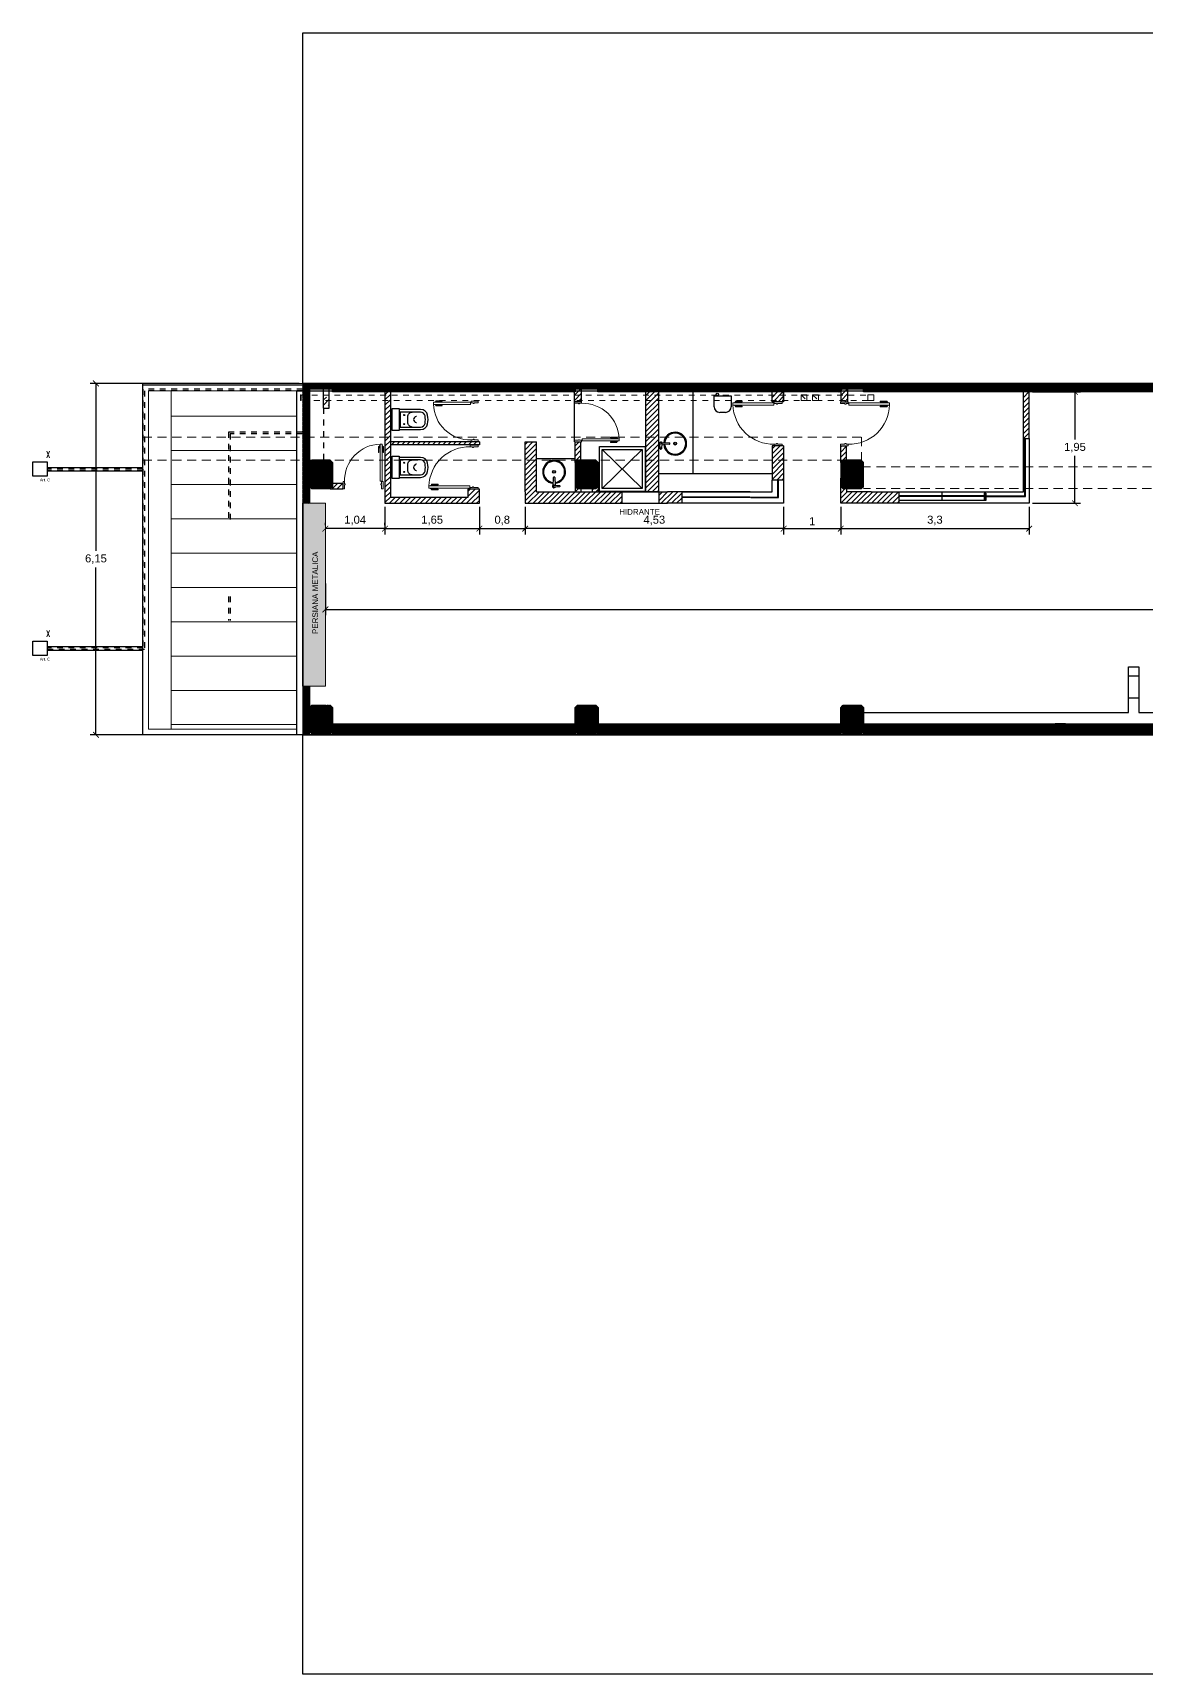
# Model space of a CAD drawing. Header units: millimetres. Extents: x 982.1 to 1021.6, y 2216.3 to 2245.1.
# Drawn here: x 982.06 to 1001.55, y 2216.34 to 2245.06 of the extents above; entities that cross this region are included whole.
import ezdxf

# ---------------------------------------------------------------- set-up
doc = ezdxf.new("R2010")
doc.units = ezdxf.units.MM
doc.linetypes.add('CRD-XR-AR-RE01-00$0$CRD-implantacion$0$HIDDEN', pattern=[0.375, 0.25, -0.125])
doc.linetypes.add('HIDDEN2', pattern=[4.7625, 3.175, -1.5875])
for name, color, linetype in [('Barandas', 113, 'Continuous'), ('CORDON', 8, 'Continuous'), ('ESTRUCTURA', 3, 'Continuous'), ('H1', 253, 'Continuous'), ('Hatch - Medianera', 252, 'Continuous'), ('HT-Muros', 252, 'Continuous'), ('IA Hidrantes', 10, 'Continuous'), ('IE-Artefactos', 252, 'Continuous'), ('IE-Medidor', 10, 'Continuous'), ('IS-SANIT', 251, 'Continuous'), ('MU-Muros', 251, 'Continuous'), ('TA-Hatch Placa de roca de yeso', 253, 'Continuous'), ('TA-Placa de roca de yeso', 92, 'Continuous')]:
    doc.layers.add(name, color=color, linetype=linetype)
for name, color, linetype, lineweight in [('CA-Puertas', 252, 'Continuous', 18), ('CA-Ventanas', 51, 'Continuous', 18), ('Proyección Viga', 14, 'HIDDEN2', 5), ('Vereda', 252, 'Continuous', 9)]:
    doc.layers.add(name, color=color, linetype=linetype, lineweight=lineweight)
doc.styles.add('ELE', font='SIMPLEX.SHX', dxfattribs={"width": 0.7})
doc.styles.get("Standard").update_dxf_attribs({"font": 'arial.ttf'})
doc.dimstyles.new('AEP', dxfattribs={"dimscale": 0.2, "dimtxt": 0.7, "dimasz": 0.5, "dimexe": 0.5, "dimexo": 0.3, "dimgap": 0.3, "dimtad": 1, "dimtih": 1, "dimtoh": 1, "dimtxsty": 'Standard', "dimblk": 'ARCHTICK', "dimcen": 0, "dimadec": 0, "dimazin": 0, "dimtfac": 1, "dimtmove": 0, "dimatfit": 3, "dimldrblk": 'DOT', "dimfxl": 1, "dimarcsym": 0})
pattern_1 = [(45, (0, 76.55064), (-0.01122532015, 0.01122532015), [])]
pattern_2 = [(45, (-86.241782, 76.55064), (-0.01122532015, 0.01122532015), [])]

# ---------------------------------------------------------------- blocks, each defined once
blk = doc.blocks.new('new blockDGDF')
at = {"layer": 'IS-SANIT', "ltscale": 0.05}
for points in [[(992.196, 2237.535), (992.996, 2237.535), (992.996, 2236.75), (992.196, 2236.75)], [(992.246, 2237.485), (992.946, 2237.485), (992.946, 2236.8), (992.246, 2236.8)]]:
    blk.add_lwpolyline(points, close=True, dxfattribs=at)
for points in [[(992.246, 2237.485), (992.946, 2236.8)], [(992.946, 2237.485), (992.246, 2236.8)]]:
    blk.add_lwpolyline(points, dxfattribs=at)
blk = doc.blocks.new('*U17')
at = {"color": 0}
for p, q in [((-0.77, -0.76), (-0.78, -0.76)), ((-0.77, -0.77), (-0.78, -0.77)), ((-0.71, -0.76), (-0.7, -0.76)), ((-0.71, -0.77), (-0.7, -0.77))]:
    blk.add_line(p, q, dxfattribs=at)
for points in [[(-0.78, -0.085), (-0.75, -0.085), (-0.75, -0.045), (-0.738, -0.045), (-0.738, -0.025), (-0.75, -0.025), (-0.75, 0.055), (-0.78, 0.055)], [(0, -0.085), (-0.03, -0.085), (-0.03, -0.045), (-0.042, -0.045), (-0.042, -0.025), (-0.03, -0.025), (-0.03, 0.055), (0, 0.055)]]:
    blk.add_lwpolyline(points, close=True)
blk.add_lwpolyline([(-0.72, -0.815), (-0.72, -0.095), (-0.76, -0.095), (-0.76, -0.815), (-0.72, -0.815)])
for points in [[(-0.78, -0.77), (-0.78, -0.65), (-0.79, -0.65), (-0.79, -0.77), (-0.78, -0.77)], [(-0.76, -0.785), (-0.77, -0.785), (-0.77, -0.745), (-0.76, -0.745), (-0.76, -0.785)], [(-0.72, -0.785), (-0.71, -0.785), (-0.71, -0.745), (-0.72, -0.745), (-0.72, -0.785)], [(-0.7, -0.77), (-0.7, -0.65), (-0.69, -0.65), (-0.69, -0.77), (-0.7, -0.77)]]:
    blk.add_lwpolyline(points, dxfattribs=at)
blk.add_circle((-0.755, -0.09), 0.005, dxfattribs=at)
blk.add_arc((-0.74, -0.105), 0.71, 271.4164, 1.607, dxfattribs=at)
blk = doc.blocks.new('BARI_INODORO_PTA')
blk.add_lwpolyline([(0.193, 0), (-0.193, 0), (-0.193, 0.125), (0.193, 0.125)], close=True)
for points in [[(0.075, -0.498, 0.35685), (0.175, -0.375), (0.175, -0.185), (0.175, -0.003, 0.414214), (0.172, 0), (-0.172, 0, 0.414214), (-0.175, -0.003), (-0.175, -0.185), (-0.175, -0.375, 0.35685), (-0.075, -0.498, 0.100202)], [(0.066, -0.453, 0.35685), (0.13, -0.375), (0.13, -0.017, 0.414214), (0.128, -0.015), (-0.128, -0.015, 0.414214), (-0.13, -0.017), (-0.13, -0.375, 0.35685), (-0.066, -0.453, 0.100202)]]:
    blk.add_lwpolyline(points, format="xyb", close=True)
at = {"color": 0}
for points in [[(-0.13, -0.23, -0.414214), (-0.05, -0.15), (0.05, -0.15, -0.414214), (0.13, -0.23)], [(0.054, -0.301, 0.001526), (0.054, -0.3, 0.343229), (0, -0.254, 0.343229), (-0.054, -0.3, 0.001526), (-0.054, -0.301)]]:
    blk.add_lwpolyline(points, format="xyb", dxfattribs=at)
for centre in [(-0.08, -0.09), (0.08, -0.09)]:
    blk.add_circle(centre, 0.0085, dxfattribs=at)
blk = doc.blocks.new('*U5')
for p, q in [((23.39, 26.872), (23.39, 26.889)), ((23.395, 26.894), (23.488, 26.899)), ((23.488, 26.862), (23.395, 26.867)), ((23.476, 26.728), (23.47, 26.863)), ((23.481, 26.723), (23.495, 26.723)), ((23.507, 26.88), (23.5, 26.728))]:
    blk.add_line(p, q)
at = {"color": 0}
blk.add_line((23.414, 26.895), (23.414, 26.866), dxfattribs=at)
for radius in [0.025, 0.02]:
    blk.add_circle((23.488, 26.63), radius, dxfattribs=at)
for centre, radius, start, end in [((23.488, 26.63), 0.2, 94.6968, 85.3027), ((23.395, 26.889), 0.005, 93.0933, 180), ((23.395, 26.872), 0.005, 180, 266.9067), ((23.488, 26.88), 0.0282, 311.584, 141.5833), ((23.488, 26.88), 0.0282, 218.4167, 228.416), ((23.481, 26.728), 0.005, 180, 270), ((23.488, 26.88), 0.0187, 263.8135, 96.1865), ((23.495, 26.728), 0.005, 270, 360)]:
    blk.add_arc(centre, radius, start, end)
for centre, radius, start, end in [((23.488, 26.63), 0.185, 94.8602, 85.139), ((23.488, 26.88), 0.0235, 322.9274, 130.2762)]:
    blk.add_arc(centre, radius, start, end, dxfattribs=at)
blk = doc.blocks.new('_ARCHTICK')
at = {"color": 0, "linetype": 'ByBlock', "const_width": 0.15}
blk.add_lwpolyline([(-0.5, -0.5), (0.5, 0.5)], dxfattribs=at)
blk = doc.blocks.new('*D156')
at = {"layer": 'Defpoints', "color": 0, "linetype": 'ByBlock', "ltscale": 1e-05, "transparency": 16777216}
for p in [(987.178, 2235.48), (1018.001, 2234.968), (1018.001, 2234.806)]:
    blk.add_point(p, dxfattribs=at)
at = {"layer": 'Hatch - Medianera', "color": 0, "linetype": 'ByBlock', "lineweight": -2, "ltscale": 1e-05, "transparency": 16777216}
for p, q in [((987.178, 2235.42), (987.178, 2234.868)), ((987.178, 2234.968), (1018.001, 2234.968)), ((1018.001, 2234.866), (1018.001, 2235.068))]:
    blk.add_line(p, q, dxfattribs=at)
at = {"layer": 'Hatch - Medianera', "color": 0, "linetype": 'ByBlock', "lineweight": -2, "ltscale": 1e-05, "transparency": 16777216, "xscale": 0.1, "yscale": 0.1, "zscale": 0.1, "rotation": 180}
blk.add_blockref('_ARCHTICK', (987.178, 2234.968), dxfattribs=at)
at = {"layer": 'Hatch - Medianera', "color": 0, "linetype": 'ByBlock', "lineweight": -2, "ltscale": 1e-05, "transparency": 16777216, "xscale": 0.1, "yscale": 0.1, "zscale": 0.1}
blk.add_blockref('_ARCHTICK', (1018.001, 2234.968), dxfattribs=at)
at = {"layer": 'Hatch - Medianera', "color": 0, "linetype": 'ByBlock', "ltscale": 1e-05, "transparency": 16777216, "insert": (1002.589, 2235.112), "char_height": 0.14, "attachment_point": 5}
blk.add_mtext('30,82', dxfattribs=at)
blk = doc.blocks.new('_Dot')
at = {"color": 0, "linetype": 'ByBlock', "lineweight": -2}
blk.add_line((-0.5, 0), (-1, 0), dxfattribs=at)
at = {"color": 0, "linetype": 'ByBlock', "const_width": 0.5}
blk.add_lwpolyline([(-0.25, 0, 1), (0.25, 0, 1)], format="xyb", close=True, dxfattribs=at)
blk = doc.blocks.new('*D157')
at = {"layer": 'Defpoints', "color": 0, "linetype": 'ByBlock', "ltscale": 1e-05, "transparency": 16777216}
for p in [(999.501, 2238.773), (999.501, 2236.825), (1000.303, 2236.825)]:
    blk.add_point(p, dxfattribs=at)
at = {"layer": 'Hatch - Medianera', "color": 0, "linetype": 'ByBlock', "lineweight": -2, "ltscale": 1e-05, "transparency": 16777216}
for p, q in [((999.561, 2238.773), (1000.403, 2238.773)), ((1000.303, 2238.773), (1000.303, 2237.943)), ((1000.303, 2236.825), (1000.303, 2237.655)), ((999.561, 2236.825), (1000.403, 2236.825))]:
    blk.add_line(p, q, dxfattribs=at)
at = {"layer": 'Hatch - Medianera', "color": 0, "linetype": 'ByBlock', "lineweight": -2, "ltscale": 1e-05, "transparency": 16777216, "xscale": 0.1, "yscale": 0.1, "zscale": 0.1}
for p, rotation in [((1000.303, 2238.773), 90), ((1000.303, 2236.825), 270)]:
    blk.add_blockref('_ARCHTICK', p, dxfattribs=dict(at, rotation=rotation))
at = {"layer": 'Hatch - Medianera', "color": 0, "linetype": 'ByBlock', "ltscale": 1e-05, "transparency": 16777216, "insert": (1000.303, 2237.799), "char_height": 0.14, "attachment_point": 5}
blk.add_mtext('1,95', dxfattribs=at)
blk = doc.blocks.new('*D158')
at = {"layer": 'Defpoints', "color": 0, "linetype": 'ByBlock', "ltscale": 1e-05, "transparency": 16777216}
for p in [(996.202, 2236.825), (999.501, 2236.825), (999.501, 2236.381)]:
    blk.add_point(p, dxfattribs=at)
at = {"layer": 'Hatch - Medianera', "color": 0, "linetype": 'ByBlock', "lineweight": -2, "ltscale": 1e-05, "transparency": 16777216}
for p, q in [((996.202, 2236.765), (996.202, 2236.281)), ((999.501, 2236.765), (999.501, 2236.281)), ((996.202, 2236.381), (999.501, 2236.381))]:
    blk.add_line(p, q, dxfattribs=at)
at = {"layer": 'Hatch - Medianera', "color": 0, "linetype": 'ByBlock', "lineweight": -2, "ltscale": 1e-05, "transparency": 16777216, "xscale": 0.1, "yscale": 0.1, "zscale": 0.1, "rotation": 180}
blk.add_blockref('_ARCHTICK', (996.202, 2236.381), dxfattribs=at)
at = {"layer": 'Hatch - Medianera', "color": 0, "linetype": 'ByBlock', "lineweight": -2, "ltscale": 1e-05, "transparency": 16777216, "xscale": 0.1, "yscale": 0.1, "zscale": 0.1}
blk.add_blockref('_ARCHTICK', (999.501, 2236.381), dxfattribs=at)
at = {"layer": 'Hatch - Medianera', "color": 0, "linetype": 'ByBlock', "ltscale": 1e-05, "transparency": 16777216, "insert": (997.851, 2236.525), "char_height": 0.14, "attachment_point": 5}
blk.add_mtext('3,3', dxfattribs=at)
blk = doc.blocks.new('*D159')
at = {"layer": 'Defpoints', "color": 0, "linetype": 'ByBlock', "ltscale": 1e-05, "transparency": 16777216}
for p in [(995.202, 2236.825), (996.202, 2236.825), (996.202, 2236.381)]:
    blk.add_point(p, dxfattribs=at)
at = {"layer": 'Hatch - Medianera', "color": 0, "linetype": 'ByBlock', "lineweight": -2, "ltscale": 1e-05, "transparency": 16777216}
for p, q in [((995.202, 2236.765), (995.202, 2236.281)), ((996.202, 2236.765), (996.202, 2236.281)), ((995.202, 2236.381), (996.202, 2236.381))]:
    blk.add_line(p, q, dxfattribs=at)
at = {"layer": 'Hatch - Medianera', "color": 0, "linetype": 'ByBlock', "lineweight": -2, "ltscale": 1e-05, "transparency": 16777216, "xscale": 0.1, "yscale": 0.1, "zscale": 0.1, "rotation": 180}
blk.add_blockref('_ARCHTICK', (995.202, 2236.381), dxfattribs=at)
at = {"layer": 'Hatch - Medianera', "color": 0, "linetype": 'ByBlock', "lineweight": -2, "ltscale": 1e-05, "transparency": 16777216, "xscale": 0.1, "yscale": 0.1, "zscale": 0.1}
blk.add_blockref('_ARCHTICK', (996.202, 2236.381), dxfattribs=at)
at = {"layer": 'Hatch - Medianera', "color": 0, "linetype": 'ByBlock', "ltscale": 1e-05, "transparency": 16777216, "insert": (995.702, 2236.511), "char_height": 0.14, "attachment_point": 5}
blk.add_mtext('1', dxfattribs=at)
blk = doc.blocks.new('*D160')
at = {"layer": 'Defpoints', "color": 0, "linetype": 'ByBlock', "ltscale": 1e-05, "transparency": 16777216}
for p in [(990.675, 2236.825), (995.202, 2236.825), (990.675, 2236.381)]:
    blk.add_point(p, dxfattribs=at)
at = {"layer": 'Hatch - Medianera', "color": 0, "linetype": 'ByBlock', "lineweight": -2, "ltscale": 1e-05, "transparency": 16777216}
for p, q in [((990.675, 2236.765), (990.675, 2236.281)), ((995.202, 2236.765), (995.202, 2236.281)), ((995.202, 2236.381), (990.675, 2236.381))]:
    blk.add_line(p, q, dxfattribs=at)
at = {"layer": 'Hatch - Medianera', "color": 0, "linetype": 'ByBlock', "lineweight": -2, "ltscale": 1e-05, "transparency": 16777216, "xscale": 0.1, "yscale": 0.1, "zscale": 0.1, "rotation": 180}
blk.add_blockref('_ARCHTICK', (990.675, 2236.381), dxfattribs=at)
at = {"layer": 'Hatch - Medianera', "color": 0, "linetype": 'ByBlock', "lineweight": -2, "ltscale": 1e-05, "transparency": 16777216, "xscale": 0.1, "yscale": 0.1, "zscale": 0.1}
blk.add_blockref('_ARCHTICK', (995.202, 2236.381), dxfattribs=at)
at = {"layer": 'Hatch - Medianera', "color": 0, "linetype": 'ByBlock', "ltscale": 1e-05, "transparency": 16777216, "insert": (992.938, 2236.525), "char_height": 0.14, "attachment_point": 5}
blk.add_mtext('4,53', dxfattribs=at)
blk = doc.blocks.new('*D161')
at = {"layer": 'Defpoints', "color": 0, "linetype": 'ByBlock', "ltscale": 1e-05, "transparency": 16777216}
for p in [(989.875, 2236.825), (990.675, 2236.825), (990.675, 2236.381)]:
    blk.add_point(p, dxfattribs=at)
at = {"layer": 'Hatch - Medianera', "color": 0, "linetype": 'ByBlock', "lineweight": -2, "ltscale": 1e-05, "transparency": 16777216}
for p, q in [((989.875, 2236.765), (989.875, 2236.281)), ((990.675, 2236.765), (990.675, 2236.281)), ((989.875, 2236.381), (990.675, 2236.381))]:
    blk.add_line(p, q, dxfattribs=at)
at = {"layer": 'Hatch - Medianera', "color": 0, "linetype": 'ByBlock', "lineweight": -2, "ltscale": 1e-05, "transparency": 16777216, "xscale": 0.1, "yscale": 0.1, "zscale": 0.1, "rotation": 180}
blk.add_blockref('_ARCHTICK', (989.875, 2236.381), dxfattribs=at)
at = {"layer": 'Hatch - Medianera', "color": 0, "linetype": 'ByBlock', "lineweight": -2, "ltscale": 1e-05, "transparency": 16777216, "xscale": 0.1, "yscale": 0.1, "zscale": 0.1}
blk.add_blockref('_ARCHTICK', (990.675, 2236.381), dxfattribs=at)
at = {"layer": 'Hatch - Medianera', "color": 0, "linetype": 'ByBlock', "ltscale": 1e-05, "transparency": 16777216, "insert": (990.275, 2236.525), "char_height": 0.14, "attachment_point": 5}
blk.add_mtext('0,8', dxfattribs=at)
blk = doc.blocks.new('*D162')
at = {"layer": 'Defpoints', "color": 0, "linetype": 'ByBlock', "ltscale": 1e-05, "transparency": 16777216}
for p in [(988.222, 2236.825), (989.875, 2236.825), (989.875, 2236.381)]:
    blk.add_point(p, dxfattribs=at)
at = {"layer": 'Hatch - Medianera', "color": 0, "linetype": 'ByBlock', "lineweight": -2, "ltscale": 1e-05, "transparency": 16777216}
for p, q in [((988.222, 2236.765), (988.222, 2236.281)), ((989.875, 2236.765), (989.875, 2236.281)), ((988.222, 2236.381), (989.875, 2236.381))]:
    blk.add_line(p, q, dxfattribs=at)
at = {"layer": 'Hatch - Medianera', "color": 0, "linetype": 'ByBlock', "lineweight": -2, "ltscale": 1e-05, "transparency": 16777216, "xscale": 0.1, "yscale": 0.1, "zscale": 0.1, "rotation": 180}
blk.add_blockref('_ARCHTICK', (988.222, 2236.381), dxfattribs=at)
at = {"layer": 'Hatch - Medianera', "color": 0, "linetype": 'ByBlock', "lineweight": -2, "ltscale": 1e-05, "transparency": 16777216, "xscale": 0.1, "yscale": 0.1, "zscale": 0.1}
blk.add_blockref('_ARCHTICK', (989.875, 2236.381), dxfattribs=at)
at = {"layer": 'Hatch - Medianera', "color": 0, "linetype": 'ByBlock', "ltscale": 1e-05, "transparency": 16777216, "insert": (989.048, 2236.525), "char_height": 0.14, "attachment_point": 5}
blk.add_mtext('1,65', dxfattribs=at)
blk = doc.blocks.new('*D163')
at = {"layer": 'Defpoints', "color": 0, "linetype": 'ByBlock', "ltscale": 1e-05, "transparency": 16777216}
for p in [(987.178, 2236.381), (987.178, 2236.381), (988.222, 2236.381)]:
    blk.add_point(p, dxfattribs=at)
at = {"layer": 'Hatch - Medianera', "color": 0, "linetype": 'ByBlock', "lineweight": -2, "ltscale": 1e-05, "transparency": 16777216}
for p, q in [((987.178, 2236.441), (987.178, 2236.481)), ((988.222, 2236.381), (987.178, 2236.381)), ((988.222, 2236.441), (988.222, 2236.481))]:
    blk.add_line(p, q, dxfattribs=at)
at = {"layer": 'Hatch - Medianera', "color": 0, "linetype": 'ByBlock', "lineweight": -2, "ltscale": 1e-05, "transparency": 16777216, "xscale": 0.1, "yscale": 0.1, "zscale": 0.1, "rotation": 180}
blk.add_blockref('_ARCHTICK', (987.178, 2236.381), dxfattribs=at)
at = {"layer": 'Hatch - Medianera', "color": 0, "linetype": 'ByBlock', "lineweight": -2, "ltscale": 1e-05, "transparency": 16777216, "xscale": 0.1, "yscale": 0.1, "zscale": 0.1}
blk.add_blockref('_ARCHTICK', (988.222, 2236.381), dxfattribs=at)
at = {"layer": 'Hatch - Medianera', "color": 0, "linetype": 'ByBlock', "ltscale": 1e-05, "transparency": 16777216, "insert": (987.7, 2236.525), "char_height": 0.14, "attachment_point": 5}
blk.add_mtext('1,04', dxfattribs=at)
blk = doc.blocks.new('*D166')
at = {"layer": 'Defpoints', "color": 0, "linetype": 'ByBlock', "ltscale": 1e-05, "transparency": 16777216}
for p in [(986.781, 2238.923), (983.161, 2232.773), (986.781, 2232.773)]:
    blk.add_point(p, dxfattribs=at)
at = {"layer": 'Hatch - Medianera', "color": 0, "linetype": 'ByBlock', "lineweight": -2, "ltscale": 1e-05, "transparency": 16777216}
for p, q in [((986.721, 2238.923), (983.061, 2238.923)), ((983.161, 2238.923), (983.161, 2235.992)), ((983.161, 2232.773), (983.161, 2235.704)), ((986.721, 2232.773), (983.061, 2232.773))]:
    blk.add_line(p, q, dxfattribs=at)
at = {"layer": 'Hatch - Medianera', "color": 0, "linetype": 'ByBlock', "lineweight": -2, "ltscale": 1e-05, "transparency": 16777216, "xscale": 0.1, "yscale": 0.1, "zscale": 0.1}
for p, rotation in [((983.161, 2238.923), 90), ((983.161, 2232.773), 270)]:
    blk.add_blockref('_ARCHTICK', p, dxfattribs=dict(at, rotation=rotation))
at = {"layer": 'Hatch - Medianera', "color": 0, "linetype": 'ByBlock', "ltscale": 1e-05, "transparency": 16777216, "insert": (983.161, 2235.848), "char_height": 0.14, "attachment_point": 5}
blk.add_mtext('6,15', dxfattribs=at)

msp = doc.modelspace()

# ---------------------------------------------------------------- hatches: boundary and pattern name
at = {"layer": 'CA-Puertas', "ltscale": 0.05}
h = msp.add_hatch(color=251, dxfattribs=at)
h.dxf.hatch_style = 1
h.paths.add_polyline_path([(986.778, 2236.825), (987.178, 2236.825), (987.178, 2233.625), (986.778, 2233.625)])
at = {"layer": 'H1'}
h = msp.add_hatch(dxfattribs=at)
h.set_pattern_fill('ANSI31', color=256, scale=0.005)
h.set_pattern_definition([(45, (987.101875, 2237.330879), (-0.0112253, 0.0112253), [])])
h.paths.add_polyline_path([(987.302, 2237.541), (987.262, 2237.581), (986.942, 2237.581), (986.902, 2237.541), (986.902, 2237.121), (986.942, 2237.081), (987.262, 2237.081), (987.302, 2237.121)])
h = msp.add_hatch(dxfattribs=at)
h.set_pattern_fill('ANSI31', color=256, scale=0.005)
h.set_pattern_definition([(45, (991.751875, 2237.330879), (-0.0112253, 0.0112253), [])])
h.paths.add_polyline_path([(991.952, 2237.541), (991.912, 2237.581), (991.592, 2237.581), (991.552, 2237.541), (991.552, 2237.121), (991.592, 2237.081), (991.912, 2237.081), (991.952, 2237.121)])
h = msp.add_hatch(dxfattribs=at)
h.set_pattern_fill('ANSI31', color=256, scale=0.005)
h.set_pattern_definition([(45, (996.401875, 2237.330879), (-0.0112253, 0.0112253), [])])
h.paths.add_polyline_path([(996.242, 2237.081), (996.562, 2237.081), (996.602, 2237.121), (996.602, 2237.541), (996.562, 2237.581), (996.242, 2237.581), (996.202, 2237.541), (996.202, 2237.121)])
h = msp.add_hatch(dxfattribs=at)
h.set_pattern_fill('ANSI31', color=256, scale=0.005)
h.set_pattern_definition(pattern_2)
h.paths.add_polyline_path([(987.302, 2232.831), (987.262, 2232.791), (986.942, 2232.791), (986.902, 2232.831), (986.902, 2233.251), (986.942, 2233.291), (987.262, 2233.291), (987.302, 2233.251)])
h = msp.add_hatch(dxfattribs=at)
h.set_pattern_fill('ANSI31', color=256, scale=0.005)
h.set_pattern_definition(pattern_2)
h.paths.add_polyline_path([(991.952, 2232.831), (991.912, 2232.791), (991.592, 2232.791), (991.552, 2232.831), (991.552, 2233.251), (991.592, 2233.291), (991.912, 2233.291), (991.952, 2233.251)])
h = msp.add_hatch(dxfattribs=at)
h.set_pattern_fill('ANSI31', color=256, scale=0.005)
h.set_pattern_definition(pattern_2)
h.paths.add_polyline_path([(996.602, 2232.831), (996.562, 2232.791), (996.242, 2232.791), (996.202, 2232.831), (996.202, 2233.251), (996.242, 2233.291), (996.562, 2233.291), (996.602, 2233.251)])
at = {"layer": 'HT-Muros'}
h = msp.add_hatch(dxfattribs=at)
h.set_pattern_fill('ANSI31', color=256, scale=0.005)
h.set_pattern_definition([(45, (-0.00207, 80.58922), (-0.01122532015, 0.01122532015), [])])
h.paths.add_polyline_path([(986.898, 2238.923), (986.778, 2238.923), (986.778, 2236.825), (986.898, 2236.825)])
h = msp.add_hatch(dxfattribs=at)
h.set_pattern_fill('ANSI31', color=256, scale=0.005)
h.set_pattern_definition(pattern_1)
edge = h.paths.add_edge_path()
edge.add_line((1018.321, 2238.823), (1017.681, 2238.823))
edge.add_line((1017.681, 2238.823), (1017.681, 2238.773))
edge.add_line((1017.681, 2238.773), (1010.901, 2238.773))
edge.add_line((1010.901, 2238.773), (1010.901, 2238.823))
edge.add_line((1010.901, 2238.823), (1010.511, 2238.823))
edge.add_line((1010.511, 2238.823), (1010.511, 2238.773))
edge.add_line((1010.511, 2238.773), (1003.861, 2238.773))
edge.add_line((1003.861, 2238.773), (1003.861, 2238.823))
edge.add_line((1003.861, 2238.823), (1003.471, 2238.823))
edge.add_line((1003.471, 2238.823), (1003.471, 2238.773))
edge.add_line((1003.471, 2238.773), (996.601, 2238.773))
edge.add_line((996.601, 2238.773), (996.601, 2238.823))
edge.add_line((996.601, 2238.823), (996.201, 2238.823))
edge.add_line((996.201, 2238.823), (996.201, 2238.773))
edge.add_line((996.201, 2238.773), (991.951, 2238.773))
edge.add_line((991.951, 2238.773), (991.951, 2238.823))
edge.add_line((991.951, 2238.823), (991.551, 2238.823))
edge.add_line((991.551, 2238.823), (991.551, 2238.773))
edge.add_line((991.551, 2238.773), (987.301, 2238.773))
edge.add_line((987.301, 2238.773), (987.301, 2238.823))
edge.add_line((987.301, 2238.823), (986.901, 2238.823))
edge.add_line((986.901, 2238.823), (986.901, 2238.923))
edge.add_line((986.901, 2238.923), (1018.321, 2238.923))
edge.add_line((1018.321, 2238.923), (1018.321, 2238.823))
edge.add_line((1018.321, 2238.823), (1017.681, 2238.823))
edge.add_line((1017.681, 2238.823), (1017.681, 2238.773))
at = {"layer": 'HT-Muros', "ltscale": 0.05}
h = msp.add_hatch(dxfattribs=at)
h.set_pattern_fill('ANSI31', color=256, scale=0.12, angle=135)
h.set_pattern_definition([(180, (-2.4, 0), (-1e-16, -0.381), [])])
edge = h.paths.add_edge_path()
edge.add_line((1001.242, 2233.163), (1001.242, 2233.963))
edge.add_line((1001.242, 2233.963), (1001.422, 2233.963))
edge.add_line((1001.422, 2233.963), (1001.422, 2233.163))
at = {"layer": 'HT-Muros'}
h = msp.add_hatch(dxfattribs=at)
h.set_pattern_fill('ANSI31', color=256, scale=0.005)
h.set_pattern_definition(pattern_1)
h.paths.add_polyline_path([(986.901, 2233.625), (986.781, 2233.625), (986.781, 2232.786), (986.901, 2232.786)])
h = msp.add_hatch(dxfattribs=at)
h.set_pattern_fill('ANSI31', color=256, scale=0.005)
h.set_pattern_definition(pattern_2)
h.paths.add_polyline_path([(987.301, 2232.963), (991.551, 2232.963), (991.551, 2232.788), (987.301, 2232.788)])
h = msp.add_hatch(dxfattribs=at)
h.set_pattern_fill('ANSI31', color=256, scale=0.005)
h.set_pattern_definition([(45, (-81.591782, 76.55064), (-0.01122532015, 0.01122532015), [])])
h.paths.add_polyline_path([(991.951, 2232.963), (996.201, 2232.963), (996.201, 2232.788), (991.951, 2232.788)])
h = msp.add_hatch(dxfattribs=at)
h.set_pattern_fill('ANSI31', color=256, scale=0.005)
h.set_pattern_definition([(45, (-76.941782, 76.55064), (-0.01122532015, 0.01122532015), [])])
h.paths.add_polyline_path([(996.601, 2232.963), (1017.681, 2232.963), (1017.681, 2232.883), (1017.721, 2232.843), (1018.321, 2232.843), (1018.321, 2232.788), (996.601, 2232.788)])
at = {"layer": 'IE-Medidor', "linetype": 'ByBlock', "ltscale": 1e-05}
h = msp.add_hatch(dxfattribs=at)
h.set_pattern_fill('ANGLE', color=256)
h.set_pattern_definition([(0, (0, 0), (0, 6.985), [5.08, -1.905]), (90, (0, 0), (-6.985, 4e-16), [5.08, -1.905])])
h.paths.add_polyline_path([(984.188, 2230.911), (983.981, 2230.911), (983.981, 2230.16), (984.188, 2230.16)])
at = {"layer": 'MU-Muros'}
h = msp.add_hatch(dxfattribs=at)
h.set_pattern_fill('ANSI31', color=256, scale=0.02)
h.paths.add_polyline_path([(988.322, 2238.773), (988.222, 2238.773), (988.222, 2236.825), (988.394, 2236.825), (989.875, 2236.825), (989.875, 2237.07), (989.675, 2237.07), (989.675, 2236.925), (988.322, 2236.925)])
at = {"layer": 'TA-Hatch Placa de roca de yeso', "ltscale": 0.05}
h = msp.add_hatch(dxfattribs=at)
h.set_pattern_fill('ANSI31', color=256, scale=0.02)
h.paths.add_polyline_path([(987.246, 2238.685), (987.146, 2238.685), (987.146, 2238.535), (987.246, 2238.535)])
at = {"layer": 'TA-Hatch Placa de roca de yeso', "linetype": 'ByBlock', "ltscale": 5e-05}
h = msp.add_hatch(dxfattribs=at)
h.set_pattern_fill('ANSI31', color=256, scale=0.02)
h.paths.add_polyline_path([(993.017, 2238.773), (992.791, 2238.773), (992.791, 2237.025), (993.017, 2237.025)])
h.paths.add_polyline_path([(991.664, 2238.823), (991.551, 2238.823), (991.551, 2238.773), (991.538, 2238.773), (991.538, 2238.602), (991.664, 2238.602)])
h = msp.add_hatch(dxfattribs=at)
h.set_pattern_fill('ANSI31', color=256, scale=0.02)
h.paths.add_polyline_path([(995.202, 2238.773), (995.002, 2238.773), (995.002, 2238.602), (995.202, 2238.602)])
h = msp.add_hatch(dxfattribs=at)
h.set_pattern_fill('ANSI31', color=256, scale=0.02)
h.paths.add_polyline_path([(996.328, 2238.823), (996.201, 2238.823), (996.201, 2238.773), (996.201, 2238.602), (996.328, 2238.602)])
h = msp.add_hatch(dxfattribs=at)
h.set_pattern_fill('ANSI31', color=256, scale=0.02)
h.paths.add_polyline_path([(999.501, 2238.773), (999.401, 2238.773), (999.401, 2237.958), (999.501, 2237.958)])
at = {"layer": 'TA-Hatch Placa de roca de yeso', "ltscale": 0.05}
h = msp.add_hatch(dxfattribs=at)
h.set_pattern_fill('ANSI31', color=256, scale=0.02)
h.paths.add_polyline_path([(989.875, 2237.9), (988.322, 2237.9), (988.322, 2237.85), (989.875, 2237.85)])
h = msp.add_hatch(dxfattribs=at)
h.set_pattern_fill('ANSI31', color=256, scale=0.02)
h.paths.add_polyline_path([(991.952, 2237.121), (991.912, 2237.081), (991.852, 2237.081), (991.852, 2237.025), (991.952, 2237.025)], flags=17)
h.paths.add_polyline_path([(991.652, 2237.081), (991.592, 2237.081), (991.552, 2237.121), (991.552, 2237.025), (991.652, 2237.025)], flags=17)
h.paths.add_polyline_path([(991.652, 2237.9), (991.552, 2237.9), (991.552, 2237.541), (991.592, 2237.581), (991.652, 2237.581)], flags=17)
h.paths.add_polyline_path([(992.371, 2236.825), (992.371, 2237.025), (990.875, 2237.025), (990.875, 2237.9), (990.675, 2237.9), (990.675, 2236.825)])
h.paths.add_polyline_path([(993.021, 2237.025), (993.021, 2236.825), (993.417, 2236.825), (993.417, 2237.025)])
h = msp.add_hatch(dxfattribs=at)
h.set_pattern_fill('ANSI31', color=256, scale=0.02)
h.paths.add_polyline_path([(995.202, 2237.83), (995.002, 2237.83), (995.002, 2237.23), (995.202, 2237.23)])
at = {"layer": 'TA-Hatch Placa de roca de yeso', "linetype": 'ByBlock', "ltscale": 5e-05}
h = msp.add_hatch(dxfattribs=at)
h.set_pattern_fill('ANSI31', color=256, scale=0.02)
h.paths.add_polyline_path([(996.302, 2237.83), (996.202, 2237.83), (996.202, 2237.541), (996.242, 2237.581), (996.302, 2237.581)])
h = msp.add_hatch(dxfattribs=at)
h.set_pattern_fill('ANSI31', color=256, scale=0.02)
h.paths.add_polyline_path([(987.486, 2237.178), (987.302, 2237.178), (987.302, 2237.119), (987.261, 2237.078), (987.486, 2237.078)])
h = msp.add_hatch(dxfattribs=at)
h.set_pattern_fill('ANSI31', color=256, scale=0.02)
h.paths.add_polyline_path([(997.22, 2237.025), (997.22, 2237.025), (996.732, 2237.025), (996.302, 2237.025), (996.302, 2237.081), (996.242, 2237.081), (996.202, 2237.121), (996.202, 2236.825), (997.22, 2236.825)])
at = {"layer": 'Vereda', "ltscale": 0.05}
h = msp.add_hatch(dxfattribs=at)
h.set_pattern_fill('_USER', color=256, scale=0.6, pattern_type=0)
h.set_pattern_definition([(0, (-86.2418, 76.55064), (0, 0.6), [])])
h.paths.add_polyline_path([(984.481, 2238.793), (986.681, 2238.793), (986.681, 2232.873), (984.481, 2232.873)])

# ---------------------------------------------------------------- linework, layer by layer
at = {"linetype": 'ByBlock', "ltscale": 1e-05}
for points in [[(986.781, 2245.058), (1018.242, 2245.058), (1018.242, 2238.923), (986.781, 2238.923)], [(986.781, 2232.773), (1018.242, 2232.773), (1018.242, 2216.335), (986.781, 2216.335)]]:
    msp.add_lwpolyline(points, close=True, dxfattribs=at)
at = {"layer": 'Barandas', "linetype": 'ByBlock', "ltscale": 1e-05}
for p, q in [((982.306, 2237.453), (983.981, 2237.453)), ((982.306, 2237.393), (983.981, 2237.393)), ((982.306, 2234.316), (983.981, 2234.316)), ((982.306, 2234.256), (983.981, 2234.256))]:
    msp.add_line(p, q, dxfattribs=at)
at = {"layer": 'CA-Puertas', "ltscale": 0.05}
msp.add_lwpolyline([(986.778, 2236.825), (987.178, 2236.825), (987.178, 2233.625), (986.778, 2233.625)], close=True, dxfattribs=at)
at = {"layer": 'CA-Ventanas'}
msp.add_line((998.72, 2237.025), (997.22, 2237.025), dxfattribs=at)
at = {"layer": 'CORDON', "linetype": 'ByBlock', "ltscale": 1e-05}
msp.add_line((991.538, 2237.9), (991.538, 2238.602), dxfattribs=at)
at = {"layer": 'ESTRUCTURA'}
for points in [[(987.255, 2233.291), (987.262, 2233.291), (987.302, 2233.251), (987.302, 2232.831), (987.262, 2232.791), (986.942, 2232.791), (986.902, 2232.831), (986.902, 2233.251), (986.942, 2233.291), (987.188, 2233.291)], [(987.21, 2233.291), (987.233, 2233.291)]]:
    msp.add_lwpolyline(points, dxfattribs=at)
for points in [[(991.592, 2233.291), (991.912, 2233.291), (991.952, 2233.251), (991.952, 2232.831), (991.912, 2232.791), (991.592, 2232.791), (991.552, 2232.831), (991.552, 2233.251)], [(996.242, 2233.291), (996.562, 2233.291), (996.602, 2233.251), (996.602, 2232.831), (996.562, 2232.791), (996.242, 2232.791), (996.202, 2232.831), (996.202, 2233.251)]]:
    msp.add_lwpolyline(points, close=True, dxfattribs=at)
at = {"layer": 'Hatch - Medianera', "linetype": 'ByBlock', "ltscale": 1e-05}
for points in [[(983.981, 2238.923), (986.781, 2238.923), (986.781, 2232.773), (983.981, 2232.773)], [(986.681, 2238.793), (1018.242, 2238.793), (1018.242, 2232.773), (986.681, 2232.773)]]:
    msp.add_lwpolyline(points, close=True, dxfattribs=at)
at = {"layer": 'IA Hidrantes', "ltscale": 0.05}
msp.add_lwpolyline([(992.371, 2236.825), (993.021, 2236.825), (993.021, 2237.025), (992.371, 2237.025)], close=True, dxfattribs=at)
at = {"layer": 'IE-Artefactos', "linetype": 'HIDDEN2', "ltscale": 0.025}
for points in [[(986.781, 2238.823), (983.981, 2238.823)], [(983.981, 2238.823), (983.981, 2234.298)], [(986.781, 2238.794), (983.981, 2238.794)], [(984.011, 2238.794), (984.011, 2234.269)], [(985.48, 2238.068), (985.48, 2236.476)], [(986.781, 2238.068), (985.48, 2238.068)], [(985.51, 2238.039), (985.51, 2236.476)], [(986.781, 2238.039), (985.51, 2238.039)], [(983.981, 2237.434), (982.306, 2237.434)], [(983.981, 2237.405), (982.306, 2237.405)], [(985.48, 2235.196), (985.48, 2234.774)], [(985.51, 2235.196), (985.51, 2234.774)], [(983.981, 2234.298), (982.306, 2234.298)], [(984.011, 2234.269), (982.306, 2234.269)]]:
    msp.add_lwpolyline(points, dxfattribs=at)
at = {"layer": 'IE-Artefactos'}
for points in [[(982.056, 2237.548), (982.306, 2237.548), (982.306, 2237.298), (982.056, 2237.298), (982.056, 2237.548)], [(982.056, 2234.411), (982.306, 2234.411), (982.306, 2234.161), (982.056, 2234.161), (982.056, 2234.411)]]:
    msp.add_lwpolyline(points, dxfattribs=at)
at = {"layer": 'IS-SANIT'}
for p, q in [((993.983, 2238.515), (993.983, 2238.704)), ((993.983, 2238.704), (994.283, 2238.704)), ((994.283, 2238.704), (994.283, 2238.515)), ((994.183, 2238.415), (994.083, 2238.415))]:
    msp.add_line(p, q, dxfattribs=at)
for points in [[(993.615, 2238.773), (993.615, 2237.34)], [(991.552, 2237.601), (990.875, 2237.601)], [(995.002, 2237.34), (993.017, 2237.34)]]:
    msp.add_lwpolyline(points, dxfattribs=at)
msp.add_circle((994.04, 2238.729), 0.022, dxfattribs=at)
for centre, start, end in [((994.083, 2238.515), 180, 270), ((994.183, 2238.515), 270, 0)]:
    msp.add_arc(centre, 0.1, start, end, dxfattribs=at)
at = {"layer": 'MU-Muros'}
for p, q in [((993.417, 2237.025), (993.417, 2236.875)), ((994.617, 2237.025), (993.417, 2237.025)), ((997.22, 2237.025), (997.22, 2236.875)), ((998.72, 2236.955), (997.22, 2236.955)), ((998.72, 2236.955), (997.22, 2236.955)), ((998.72, 2236.945), (997.22, 2236.945)), ((997.97, 2237.025), (997.97, 2236.875)), ((998.72, 2237.025), (998.72, 2236.875)), ((998.72, 2236.955), (998.72, 2236.945)), ((994.617, 2236.935), (993.417, 2236.935)), ((994.617, 2236.935), (993.417, 2236.935)), ((994.617, 2236.925), (993.417, 2236.925)), ((994.617, 2236.935), (994.617, 2236.925)), ((998.72, 2236.875), (997.22, 2236.875))]:
    msp.add_line(p, q, dxfattribs=at)
for points in [[(986.901, 2236.825), (986.901, 2238.923), (986.781, 2238.923), (986.781, 2236.825)], [(1003.471, 2238.773), (996.601, 2238.773), (996.601, 2238.823), (996.201, 2238.823), (996.201, 2238.773), (991.951, 2238.773), (991.951, 2238.823), (991.551, 2238.823), (991.551, 2238.773), (987.301, 2238.773), (987.301, 2238.823), (986.901, 2238.823), (986.901, 2238.923), (1018.321, 2238.923)], [(1003.471, 2238.773), (996.601, 2238.773), (996.601, 2238.823), (996.201, 2238.823), (996.201, 2238.773), (991.951, 2238.773), (991.951, 2238.823), (991.551, 2238.823), (991.551, 2238.773), (987.301, 2238.773), (987.301, 2238.823), (986.901, 2238.823), (986.901, 2237.578), (987.261, 2237.578), (987.301, 2237.538), (987.301, 2237.118), (987.261, 2237.078), (986.941, 2237.078), (986.901, 2237.118), (986.901, 2236.825)], [(987.146, 2238.489), (987.146, 2238.823)], [(987.246, 2238.489), (987.246, 2238.823)], [(988.222, 2238.829), (988.222, 2236.825), (988.394, 2236.825)], [(989.875, 2236.825), (989.875, 2237.07), (989.675, 2237.07), (989.675, 2236.925), (988.322, 2236.925), (988.322, 2238.816)], [(991.538, 2238.602), (991.538, 2238.773)], [(991.664, 2238.602), (991.664, 2238.823)], [(992.791, 2237.025), (992.791, 2238.773)], [(993.017, 2237.025), (993.017, 2238.773)], [(995.202, 2238.773), (995.202, 2238.602), (995.002, 2238.602), (995.002, 2238.773)], [(996.201, 2238.798), (996.201, 2238.602), (996.328, 2238.602), (996.328, 2238.823)], [(999.401, 2237.958), (999.401, 2238.773)], [(999.501, 2237.958), (999.501, 2238.773)], [(987.146, 2238.489), (987.246, 2238.489)], [(991.652, 2238.602), (991.552, 2238.602)], [(989.875, 2237.9), (988.322, 2237.9)], [(989.875, 2237.85), (988.322, 2237.85)], [(989.875, 2237.9), (989.875, 2237.85)], [(990.675, 2237.025), (990.675, 2237.9)], [(990.675, 2237.9), (990.875, 2237.9)], [(990.875, 2237.025), (990.875, 2237.9)], [(991.538, 2237.9), (991.664, 2237.9)], [(991.552, 2237.541), (991.552, 2237.9)], [(991.652, 2237.581), (991.652, 2237.9)], [(995.002, 2237.83), (995.002, 2237.23)], [(995.202, 2237.83), (995.002, 2237.83)], [(995.202, 2237.83), (995.202, 2237.23)], [(996.202, 2237.541), (996.202, 2237.83)], [(996.202, 2237.83), (996.302, 2237.83)], [(996.302, 2237.581), (996.302, 2237.83)], [(999.501, 2237.958), (999.501, 2236.825), (997.22, 2236.825)], [(997.22, 2237.025), (999.401, 2237.025), (999.401, 2237.958)], [(998.72, 2236.955), (999.427, 2236.955), (999.427, 2237.958)], [(998.72, 2236.945), (999.437, 2236.945), (999.437, 2237.958)], [(999.401, 2237.958), (999.501, 2237.958)], [(993.417, 2237.025), (995.002, 2237.025), (995.002, 2237.23)], [(995.202, 2237.23), (995.202, 2236.825), (993.417, 2236.825)], [(995.202, 2237.23), (995.002, 2237.23)], [(997.22, 2236.825), (996.202, 2236.825), (996.202, 2237.265)], [(987.261, 2237.078), (987.486, 2237.078)], [(987.302, 2237.178), (987.486, 2237.178)], [(987.486, 2237.178), (987.486, 2237.078)], [(990.675, 2237.025), (990.675, 2236.825)], [(990.875, 2237.025), (993.166, 2237.025)], [(991.552, 2237.121), (991.552, 2237.025)], [(991.652, 2237.081), (991.652, 2237.025)], [(991.852, 2237.081), (991.852, 2237.025)], [(991.952, 2237.121), (991.952, 2237.025)], [(993.417, 2237.025), (993.166, 2237.025)], [(993.417, 2237.025), (993.417, 2236.825)], [(994.627, 2236.925), (995.112, 2236.925), (995.112, 2237.22)], [(994.627, 2236.935), (995.102, 2236.935), (995.102, 2237.22)], [(996.302, 2237.081), (996.302, 2237.025)], [(996.732, 2237.025), (996.302, 2237.025)], [(996.732, 2237.025), (997.22, 2237.025)], [(997.22, 2237.025), (997.22, 2236.825)], [(998.72, 2237.005), (998.74, 2237.005), (998.74, 2236.875), (998.72, 2236.875), (998.72, 2237.005)], [(988.222, 2236.825), (989.875, 2236.825)], [(990.675, 2236.825), (993.166, 2236.825)], [(993.417, 2236.825), (993.166, 2236.825)], [(1001.242, 2233.163), (1001.242, 2233.963), (1001.422, 2233.963), (1001.422, 2233.163)], [(986.781, 2233.625), (986.781, 2232.786), (986.901, 2232.786)], [(986.901, 2233.625), (986.901, 2233.288), (986.901, 2233.248), (986.941, 2233.288), (987.261, 2233.288), (987.301, 2233.248), (987.301, 2232.963), (991.551, 2232.963), (991.551, 2233.248), (991.591, 2233.288), (991.911, 2233.288), (991.951, 2233.248), (991.951, 2232.963), (996.201, 2232.963), (996.201, 2233.248), (996.241, 2233.288), (996.561, 2233.288), (996.601, 2233.248), (996.601, 2232.963), (1017.681, 2232.963)], [(986.901, 2232.786), (986.901, 2233.625)], [(996.601, 2233.163), (1001.242, 2233.163)], [(1000.136, 2232.963), (999.956, 2232.963)], [(1001.422, 2233.163), (1007.152, 2233.163)]]:
    msp.add_lwpolyline(points, dxfattribs=at)
for points in [[(986.942, 2237.081), (987.262, 2237.081), (987.302, 2237.121), (987.302, 2237.541), (987.262, 2237.581), (986.942, 2237.581), (986.902, 2237.541), (986.902, 2237.121)], [(991.592, 2237.081), (991.912, 2237.081), (991.952, 2237.121), (991.952, 2237.541), (991.912, 2237.581), (991.592, 2237.581), (991.552, 2237.541), (991.552, 2237.121)], [(996.242, 2237.081), (996.562, 2237.081), (996.602, 2237.121), (996.602, 2237.541), (996.562, 2237.581), (996.242, 2237.581), (996.202, 2237.541), (996.202, 2237.121)], [(987.301, 2232.963), (991.551, 2232.963), (991.551, 2232.788), (987.301, 2232.788)], [(991.951, 2232.963), (996.201, 2232.963), (996.201, 2232.788), (991.951, 2232.788)], [(996.601, 2232.963), (1017.681, 2232.963), (1017.681, 2232.883), (1017.721, 2232.843), (1018.321, 2232.843), (1018.321, 2232.788), (996.601, 2232.788)]]:
    msp.add_lwpolyline(points, close=True, dxfattribs=at)
at = {"layer": 'Proyección Viga', "ltscale": 0.025}
for points in [[(996.64, 2238.715), (986.716, 2238.715)], [(995.51, 2238.723), (995.61, 2238.623)], [(995.71, 2238.723), (995.81, 2238.623)], [(996.679, 2238.623), (986.756, 2238.623)]]:
    msp.add_lwpolyline(points, dxfattribs=at)
for points in [[(986.756, 2238.623), (986.756, 2238.723), (986.743, 2238.723), (986.743, 2238.623)], [(995.51, 2238.723), (995.51, 2238.623), (995.61, 2238.623), (995.61, 2238.723)], [(995.71, 2238.723), (995.71, 2238.623), (995.81, 2238.623), (995.81, 2238.723)], [(996.679, 2238.723), (996.679, 2238.623), (996.779, 2238.623), (996.779, 2238.723)]]:
    msp.add_lwpolyline(points, close=True, dxfattribs=at)
at = {"layer": 'Proyección Viga', "ltscale": 0.05}
for points in [[(983.981, 2237.581), (983.981, 2237.981), (996.566, 2237.981)], [(996.566, 2237.981), (996.566, 2237.581)], [(983.981, 2237.581), (996.566, 2237.581)], [(1018.202, 2237.461), (996.602, 2237.461)], [(1018.201, 2237.081), (996.602, 2237.081)]]:
    msp.add_lwpolyline(points, dxfattribs=at)
at = {"layer": 'TA-Placa de roca de yeso', "ltscale": 0.05}
msp.add_lwpolyline([(995.202, 2238.623), (995.202, 2238.773)], dxfattribs=at)
at = {"layer": 'TA-Placa de roca de yeso', "linetype": 'CRD-XR-AR-RE01-00$0$CRD-implantacion$0$HIDDEN', "ltscale": 0.05}
msp.add_lwpolyline([(987.146, 2238.489), (987.146, 2237.581)], dxfattribs=at)
at = {"layer": 'Vereda', "ltscale": 0.05}
for points in [[(986.781, 2238.893), (983.981, 2238.893), (983.981, 2232.773), (986.781, 2232.773)], [(984.481, 2238.793), (984.081, 2238.793), (984.081, 2232.873), (984.481, 2232.873)], [(984.481, 2238.793), (986.681, 2238.793), (986.681, 2232.873), (984.481, 2232.873)]]:
    msp.add_lwpolyline(points, close=True, dxfattribs=at)

# ---------------------------------------------------------------- block references
at = {"layer": 'CA-Puertas', "color": 251}
for p, xscale, yscale, zscale, rotation in [((989.806, 2237.908), 0.9, 0.9, 0.9, 270), ((991.588, 2238.602), 0.9, 0.9, 0.9, 90), ((995.122, 2237.83), 0.9900000000000001, 0.9900000000000001, 0.9900000000000001, 270), ((996.25, 2237.83), -0.9900000000000001, 0.9900000000000001, 0.9900000000000001, 90), ((987.487, 2237.127), 0.9, 0.9, 0.9, 180), ((989.799, 2237.842), -0.9900000000000001, 0.9900000000000001, 0.9900000000000001, 270)]:
    msp.add_blockref('*U17', p, dxfattribs=dict(at, xscale=xscale, yscale=yscale, zscale=zscale, rotation=rotation))
at = {"layer": 'IS-SANIT'}
for name, p, rotation in [('BARI_INODORO_PTA', (988.47, 2238.29), 89.99999999999999), ('*U5', (1019.933, 2214.381), 90.00000000000001), ('BARI_INODORO_PTA', (988.47, 2237.454), 89.99999999999999), ('*U5', (1014.671, 2264.005), 180)]:
    msp.add_blockref(name, p, dxfattribs=dict(at, rotation=rotation))
msp.add_blockref('new blockDGDF', (-0.219, 0.284), dxfattribs=at)

# ---------------------------------------------------------------- texts
at = {"layer": 'CA-Puertas', "ltscale": 0.05, "insert": (986.783, 2234.537), "char_height": 0.1, "width": 1.72089, "attachment_point": 1, "rotation": 90}
msp.add_mtext('{\\fArial|b1|i0|c0|p34;\\P}PERSIANA METALICA', dxfattribs=at)
at = {"layer": 'IA Hidrantes', "ltscale": 0.05, "insert": (992.073, 2236.724), "char_height": 0.1, "attachment_point": 1}
msp.add_mtext_dynamic_manual_height_columns('\\pxqc;HIDRANTE', width=1.21367, gutter_width=12.5, heights=[0], dxfattribs=at)
at = {"layer": 'IE-Artefactos', "style": 'ELE', "width": 0.6}
for p in [(982.287, 2237.623), (982.287, 2234.486)]:
    msp.add_text('x', height=0.17, dxfattribs=at).set_placement(p)
at = {"layer": 'IE-Artefactos', "char_height": 0.05, "attachment_point": 1}
for insert in [(982.179, 2237.259), (982.179, 2234.122)]:
    msp.add_mtext_dynamic_manual_height_columns('Art. C', width=10.62869, gutter_width=12.5, heights=[0], dxfattribs=dict(at, insert=insert))

# ---------------------------------------------------------------- dimensions: what is measured, and where the dimension line sits
at = {"layer": 'Hatch - Medianera', "linetype": 'ByBlock', "ltscale": 1e-05}
for base, p1, p2, picture, middle in [((983.161, 2232.773), (986.781, 2238.923), (986.781, 2232.773), '*D166', (983.161, 2235.848)), ((1000.303, 2236.825), (999.501, 2238.773), (999.501, 2236.825), '*D157', (1000.303, 2237.799))]:
    dim = msp.add_linear_dim(base=base, p1=p1, p2=p2, angle=90, dimstyle='AEP', dxfattribs=at)
    dim.commit()
    dim.dimension.update_dxf_attribs({"geometry": picture, "text_midpoint": middle})
for base, p1, p2, picture, middle in [((989.875, 2236.381), (988.222, 2236.825), (989.875, 2236.825), '*D162', (989.048, 2236.525)), ((990.675, 2236.381), (989.875, 2236.825), (990.675, 2236.825), '*D161', (990.275, 2236.525)), ((990.675, 2236.381), (995.202, 2236.825), (990.675, 2236.825), '*D160', (992.938, 2236.525)), ((996.202, 2236.381), (995.202, 2236.825), (996.202, 2236.825), '*D159', (995.702, 2236.511)), ((999.501, 2236.381), (996.202, 2236.825), (999.501, 2236.825), '*D158', (997.851, 2236.525)), ((987.178, 2236.381), (988.222, 2236.381), (987.178, 2236.381), '*D163', (987.7, 2236.525)), ((1018.001, 2234.968), (987.178, 2235.48), (1018.001, 2234.806), '*D156', (1002.589, 2235.112))]:
    dim = msp.add_linear_dim(base=base, p1=p1, p2=p2, dimstyle='AEP', dxfattribs=at)
    dim.commit()
    dim.dimension.update_dxf_attribs({"geometry": picture, "text_midpoint": middle})

doc.saveas('drawing.dxf')
